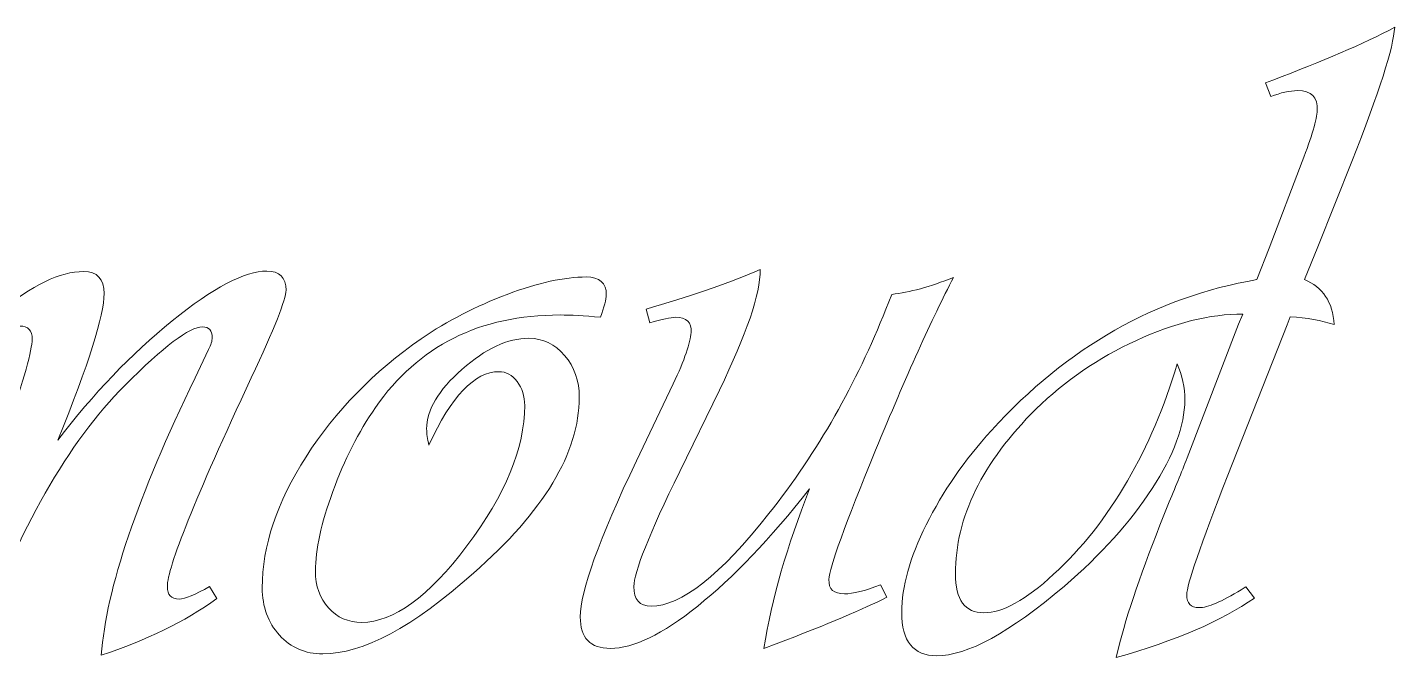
# Model space of a CAD drawing. Extents: x 752 to 1087, y 357 to 811.
# Drawn here: x 908.025 to 908.1463, y 360.2196 to 360.2755 of the extents above; entities that cross this region are included whole.
import ezdxf

# ---------------------------------------------------------------- set-up
doc = ezdxf.new("R2010")
doc.units = 0
doc.header["$MEASUREMENT"] = 0
doc.layers.get('0').update_dxf_attribs({"linetype": 'CONTINUOUS', "lineweight": 30})
doc.layers.add('Dim', color=142, linetype='CONTINUOUS', lineweight=0)
doc.layers.add('UG-Khartosha', color=11, linetype='CONTINUOUS', lineweight=20)

# ---------------------------------------------------------------- blocks, each defined once
blk = doc.blocks.new('fghty')
at = {"layer": 'UG-Khartosha'}
for points, knots in [([(-278.46735, -81.60847), (-278.46782, -81.61599), (-278.47312, -81.63265), (-278.48337, -81.65852), (-278.48337, -81.65852), (-278.48337, -81.65852), (-278.49601, -81.69021), (-278.49601, -81.69021), (-278.49601, -81.69021), (-278.49601, -81.69021), (-278.50097, -81.7025), (-278.50097, -81.7025), (-278.50097, -81.7025), (-278.49415, -81.70524), (-278.49042, -81.71083), (-278.4899, -81.71922), (-278.4899, -81.71922), (-278.49468, -81.71765), (-278.50009, -81.71672), (-278.50627, -81.71637), (-278.50627, -81.71637), (-278.50627, -81.71637), (-278.50743, -81.7194), (-278.50743, -81.7194), (-278.50743, -81.7194), (-278.50743, -81.7194), (-278.52946, -81.77538), (-278.52946, -81.77538), (-278.52946, -81.77538), (-278.53971, -81.80149), (-278.54484, -81.81628), (-278.54484, -81.81995), (-278.54484, -81.81995), (-278.54484, -81.82316), (-278.54332, -81.82473), (-278.54024, -81.82473), (-278.54024, -81.82473), (-278.53703, -81.82473), (-278.53179, -81.82252), (-278.52451, -81.81809), (-278.52451, -81.81809), (-278.52415, -81.81786), (-278.52363, -81.8175), (-278.52282, -81.81704), (-278.52282, -81.81704), (-278.52282, -81.81704), (-278.51955, -81.82117), (-278.51955, -81.82117), (-278.51955, -81.82117), (-278.53185, -81.82968), (-278.54903, -81.83708), (-278.57111, -81.84337), (-278.57111, -81.84337), (-278.57111, -81.84337), (-278.56977, -81.83772), (-278.56977, -81.83772), (-278.56977, -81.83772), (-278.5661, -81.82409), (-278.56016, -81.80702), (-278.55183, -81.78651), (-278.55183, -81.78651), (-278.54921, -81.78022), (-278.54682, -81.77439), (-278.54466, -81.76892), (-278.54466, -81.76892), (-278.54466, -81.76892), (-278.52555, -81.71911), (-278.52555, -81.71911), (-278.52555, -81.71911), (-278.52555, -81.71911), (-278.52387, -81.71532), (-278.52387, -81.71532), (-278.52387, -81.71532), (-278.53616, -81.71532), (-278.54938, -81.71858), (-278.5636, -81.72516), (-278.5636, -81.72516), (-278.57781, -81.73169), (-278.59028, -81.7402), (-278.60094, -81.75068), (-278.60094, -81.75068), (-278.62098, -81.77061), (-278.631, -81.79106), (-278.631, -81.81215), (-278.631, -81.81215), (-278.631, -81.82182), (-278.62745, -81.82665), (-278.6204, -81.82665), (-278.6204, -81.82665), (-278.61347, -81.82665), (-278.60479, -81.82188), (-278.59442, -81.81232), (-278.59442, -81.81232), (-278.58399, -81.80276), (-278.57478, -81.79111), (-278.56686, -81.77748), (-278.56686, -81.77748), (-278.55934, -81.76449), (-278.55317, -81.74998), (-278.54839, -81.7339), (-278.54839, -81.7339), (-278.54647, -81.73816), (-278.54554, -81.74264), (-278.54554, -81.74742), (-278.54554, -81.74742), (-278.54554, -81.75686), (-278.54962, -81.76787), (-278.55771, -81.78033), (-278.55771, -81.78033), (-278.56587, -81.79286), (-278.57676, -81.80498), (-278.5904, -81.81675), (-278.5904, -81.81675), (-278.61079, -81.83405), (-278.62663, -81.84267), (-278.63799, -81.84267), (-278.63799, -81.84267), (-278.64668, -81.84267), (-278.65099, -81.83726), (-278.65099, -81.82648), (-278.65099, -81.82648), (-278.65099, -81.81698), (-278.64796, -81.80615), (-278.64184, -81.79385), (-278.64184, -81.79385), (-278.63578, -81.78156), (-278.62768, -81.76985), (-278.61754, -81.75866), (-278.61754, -81.75866), (-278.58923, -81.72761), (-278.55625, -81.70891), (-278.51874, -81.7025), (-278.51874, -81.7025), (-278.51874, -81.7025), (-278.51413, -81.69073), (-278.51413, -81.69073), (-278.51413, -81.69073), (-278.51413, -81.69073), (-278.50184, -81.65852), (-278.50184, -81.65852), (-278.50184, -81.65852), (-278.49817, -81.64919), (-278.49631, -81.64279), (-278.49619, -81.6394), (-278.49619, -81.6394), (-278.49596, -81.63451), (-278.4984, -81.63206), (-278.50353, -81.63206), (-278.50353, -81.63206), (-278.5065, -81.63206), (-278.50977, -81.63282), (-278.51344, -81.63428), (-278.51344, -81.63428), (-278.51344, -81.63428), (-278.51548, -81.62915), (-278.51548, -81.62915), (-278.51548, -81.62915), (-278.51548, -81.62915), (-278.51274, -81.6281), (-278.51274, -81.6281), (-278.51274, -81.6281), (-278.49421, -81.62117), (-278.47906, -81.61465), (-278.46735, -81.60847)], [0, 0, 0, 0, 0.02439, 0.02439, 0.02439, 0.02439, 0.04878, 0.04878, 0.04878, 0.04878, 0.073171, 0.073171, 0.073171, 0.073171, 0.097561, 0.097561, 0.097561, 0.097561, 0.121951, 0.121951, 0.121951, 0.121951, 0.146341, 0.146341, 0.146341, 0.146341, 0.170732, 0.170732, 0.170732, 0.170732, 0.195122, 0.195122, 0.195122, 0.195122, 0.219512, 0.219512, 0.219512, 0.219512, 0.243902, 0.243902, 0.243902, 0.243902, 0.268293, 0.268293, 0.268293, 0.268293, 0.292683, 0.292683, 0.292683, 0.292683, 0.317073, 0.317073, 0.317073, 0.317073, 0.341463, 0.341463, 0.341463, 0.341463, 0.365854, 0.365854, 0.365854, 0.365854, 0.390244, 0.390244, 0.390244, 0.390244, 0.414634, 0.414634, 0.414634, 0.414634, 0.439024, 0.439024, 0.439024, 0.439024, 0.463415, 0.463415, 0.463415, 0.463415, 0.487805, 0.487805, 0.487805, 0.487805, 0.512195, 0.512195, 0.512195, 0.512195, 0.536585, 0.536585, 0.536585, 0.536585, 0.560976, 0.560976, 0.560976, 0.560976, 0.585366, 0.585366, 0.585366, 0.585366, 0.609756, 0.609756, 0.609756, 0.609756, 0.634146, 0.634146, 0.634146, 0.634146, 0.658537, 0.658537, 0.658537, 0.658537, 0.682927, 0.682927, 0.682927, 0.682927, 0.707317, 0.707317, 0.707317, 0.707317, 0.731707, 0.731707, 0.731707, 0.731707, 0.756098, 0.756098, 0.756098, 0.756098, 0.780488, 0.780488, 0.780488, 0.780488, 0.804878, 0.804878, 0.804878, 0.804878, 0.829268, 0.829268, 0.829268, 0.829268, 0.853659, 0.853659, 0.853659, 0.853659, 0.878049, 0.878049, 0.878049, 0.878049, 0.902439, 0.902439, 0.902439, 0.902439, 0.926829, 0.926829, 0.926829, 0.926829, 0.95122, 0.95122, 0.95122, 0.95122, 0.97561, 0.97561, 0.97561, 0.97561, 1, 1, 1, 1]), ([(-278.90884, -81.81686), (-278.90884, -81.81686), (-278.9061, -81.82135), (-278.9061, -81.82135), (-278.9061, -81.82135), (-278.91822, -81.82997), (-278.93255, -81.83702), (-278.94916, -81.8425), (-278.94916, -81.8425), (-278.94735, -81.81768), (-278.93564, -81.78319), (-278.91414, -81.73903), (-278.91414, -81.73903), (-278.91414, -81.73903), (-278.90919, -81.72848), (-278.90919, -81.72848), (-278.90919, -81.72848), (-278.90832, -81.72674), (-278.90785, -81.72534), (-278.90785, -81.72417), (-278.90785, -81.72417), (-278.90785, -81.72144), (-278.90907, -81.72009), (-278.91146, -81.72009), (-278.91146, -81.72009), (-278.9163, -81.72009), (-278.92597, -81.72738), (-278.94042, -81.74194), (-278.94042, -81.74194), (-278.9509, -81.75243), (-278.96081, -81.76577), (-278.97007, -81.78208), (-278.97007, -81.78208), (-278.97933, -81.79834), (-278.98685, -81.81529), (-278.99268, -81.83295), (-278.99268, -81.83295), (-278.99938, -81.83463), (-279.00742, -81.83784), (-279.01674, -81.8425), (-279.01674, -81.8425), (-279.01674, -81.8425), (-279.01487, -81.83772), (-279.01487, -81.83772), (-279.01487, -81.83772), (-279.01487, -81.83772), (-279.00462, -81.81261), (-279.00462, -81.81261), (-279.00462, -81.81261), (-278.9971, -81.79409), (-278.99029, -81.77579), (-278.98411, -81.75767), (-278.98411, -81.75767), (-278.978, -81.73961), (-278.97491, -81.7286), (-278.97491, -81.72476), (-278.97491, -81.72476), (-278.97491, -81.72144), (-278.97642, -81.7198), (-278.97951, -81.7198), (-278.97951, -81.7198), (-278.98341, -81.7198), (-278.98982, -81.72441), (-278.9988, -81.73355), (-278.9988, -81.73355), (-279.00782, -81.7427), (-279.01616, -81.75319), (-279.02391, -81.76501), (-279.02391, -81.76501), (-279.0373, -81.78576), (-279.04901, -81.80865), (-279.05892, -81.83382), (-279.05892, -81.83382), (-279.06037, -81.83422), (-279.06125, -81.83452), (-279.06148, -81.83463), (-279.06148, -81.83463), (-279.06148, -81.83463), (-279.07051, -81.8379), (-279.07051, -81.8379), (-279.07051, -81.8379), (-279.07412, -81.83912), (-279.07791, -81.84057), (-279.08176, -81.84215), (-279.08176, -81.84215), (-279.07902, -81.83638), (-279.07372, -81.82385), (-279.06573, -81.80463), (-279.06573, -81.80463), (-279.06573, -81.80463), (-279.05239, -81.77253), (-279.05239, -81.77253), (-279.05239, -81.77253), (-279.04243, -81.74818), (-279.03725, -81.73297), (-279.03689, -81.72691), (-279.03689, -81.72691), (-279.03666, -81.72284), (-279.03829, -81.7208), (-279.04185, -81.7208), (-279.04185, -81.7208), (-279.04412, -81.7208), (-279.0475, -81.72184), (-279.05204, -81.72388), (-279.05204, -81.72388), (-279.05204, -81.72388), (-279.05414, -81.71841), (-279.05414, -81.71841), (-279.05414, -81.71841), (-279.04423, -81.7145), (-279.03148, -81.70775), (-279.01586, -81.69807), (-279.01586, -81.69807), (-279.01586, -81.69807), (-279.01213, -81.69569), (-279.01213, -81.69569), (-279.01213, -81.69569), (-279.01178, -81.69831), (-279.01161, -81.70052), (-279.01161, -81.70233), (-279.01161, -81.70233), (-279.01161, -81.712), (-279.01755, -81.73128), (-279.02938, -81.76006), (-279.02938, -81.76006), (-278.99775, -81.71969), (-278.97322, -81.69947), (-278.9558, -81.69947), (-278.9558, -81.69947), (-278.95067, -81.69947), (-278.94811, -81.70221), (-278.94811, -81.70769), (-278.94811, -81.70769), (-278.94811, -81.71584), (-278.95388, -81.73408), (-278.96535, -81.76228), (-278.96535, -81.76228), (-278.95225, -81.74509), (-278.93809, -81.73029), (-278.92277, -81.71788), (-278.92277, -81.71788), (-278.90744, -81.70547), (-278.89573, -81.6993), (-278.88752, -81.6993), (-278.88752, -81.6993), (-278.88274, -81.6993), (-278.88035, -81.70168), (-278.88035, -81.70646), (-278.88035, -81.70646), (-278.88035, -81.70978), (-278.88466, -81.72062), (-278.89334, -81.73909), (-278.89334, -81.73909), (-278.91414, -81.78377), (-278.92457, -81.80976), (-278.92457, -81.81692), (-278.92457, -81.81692), (-278.92457, -81.82001), (-278.92311, -81.82153), (-278.92015, -81.82153), (-278.92015, -81.82153), (-278.91799, -81.82153), (-278.9142, -81.81995), (-278.90884, -81.81686)], [0, 0, 0, 0, 0.02439, 0.02439, 0.02439, 0.02439, 0.04878, 0.04878, 0.04878, 0.04878, 0.073171, 0.073171, 0.073171, 0.073171, 0.097561, 0.097561, 0.097561, 0.097561, 0.121951, 0.121951, 0.121951, 0.121951, 0.146341, 0.146341, 0.146341, 0.146341, 0.170732, 0.170732, 0.170732, 0.170732, 0.195122, 0.195122, 0.195122, 0.195122, 0.219512, 0.219512, 0.219512, 0.219512, 0.243902, 0.243902, 0.243902, 0.243902, 0.268293, 0.268293, 0.268293, 0.268293, 0.292683, 0.292683, 0.292683, 0.292683, 0.317073, 0.317073, 0.317073, 0.317073, 0.341463, 0.341463, 0.341463, 0.341463, 0.365854, 0.365854, 0.365854, 0.365854, 0.390244, 0.390244, 0.390244, 0.390244, 0.414634, 0.414634, 0.414634, 0.414634, 0.439024, 0.439024, 0.439024, 0.439024, 0.463415, 0.463415, 0.463415, 0.463415, 0.487805, 0.487805, 0.487805, 0.487805, 0.512195, 0.512195, 0.512195, 0.512195, 0.536585, 0.536585, 0.536585, 0.536585, 0.560976, 0.560976, 0.560976, 0.560976, 0.585366, 0.585366, 0.585366, 0.585366, 0.609756, 0.609756, 0.609756, 0.609756, 0.634146, 0.634146, 0.634146, 0.634146, 0.658537, 0.658537, 0.658537, 0.658537, 0.682927, 0.682927, 0.682927, 0.682927, 0.707317, 0.707317, 0.707317, 0.707317, 0.731707, 0.731707, 0.731707, 0.731707, 0.756098, 0.756098, 0.756098, 0.756098, 0.780488, 0.780488, 0.780488, 0.780488, 0.804878, 0.804878, 0.804878, 0.804878, 0.829268, 0.829268, 0.829268, 0.829268, 0.853659, 0.853659, 0.853659, 0.853659, 0.878049, 0.878049, 0.878049, 0.878049, 0.902439, 0.902439, 0.902439, 0.902439, 0.926829, 0.926829, 0.926829, 0.926829, 0.95122, 0.95122, 0.95122, 0.95122, 0.97561, 0.97561, 0.97561, 0.97561, 1, 1, 1, 1]), ([(-278.6317, -81.70168), (-278.63962, -81.71689), (-278.64935, -81.73839), (-278.66071, -81.766), (-278.66071, -81.766), (-278.67207, -81.79368), (-278.6779, -81.80976), (-278.67814, -81.8143), (-278.67814, -81.8143), (-278.67825, -81.81786), (-278.67633, -81.8196), (-278.67231, -81.8196), (-278.67231, -81.8196), (-278.66922, -81.8196), (-278.66473, -81.81849), (-278.65885, -81.81622), (-278.65885, -81.81622), (-278.65885, -81.81622), (-278.65658, -81.82083), (-278.65658, -81.82083), (-278.65658, -81.82083), (-278.66491, -81.82514), (-278.6786, -81.83096), (-278.69771, -81.83825), (-278.69771, -81.83825), (-278.69771, -81.83825), (-278.70237, -81.83993), (-278.70237, -81.83993), (-278.70237, -81.83993), (-278.6994, -81.82141), (-278.69369, -81.8016), (-278.6853, -81.78051), (-278.6853, -81.78051), (-278.69998, -81.79909), (-278.71385, -81.8136), (-278.72701, -81.82415), (-278.72701, -81.82415), (-278.74012, -81.83469), (-278.75096, -81.83993), (-278.75952, -81.83993), (-278.75952, -81.83993), (-278.76704, -81.83993), (-278.77076, -81.83603), (-278.77076, -81.82817), (-278.77076, -81.82817), (-278.77076, -81.81873), (-278.76377, -81.79933), (-278.74979, -81.76997), (-278.74979, -81.76997), (-278.74979, -81.76997), (-278.7361, -81.7413), (-278.7361, -81.7413), (-278.7361, -81.7413), (-278.73191, -81.73239), (-278.72969, -81.72604), (-278.72946, -81.72219), (-278.72946, -81.72219), (-278.72923, -81.71841), (-278.73115, -81.71654), (-278.73529, -81.71654), (-278.73529, -81.71654), (-278.73709, -81.71654), (-278.7403, -81.71724), (-278.74484, -81.71858), (-278.74484, -81.71858), (-278.74484, -81.71858), (-278.74624, -81.71346), (-278.74624, -81.71346), (-278.74624, -81.71346), (-278.74624, -81.71346), (-278.7435, -81.71258), (-278.7435, -81.71258), (-278.7435, -81.71258), (-278.72754, -81.70792), (-278.71431, -81.70332), (-278.70371, -81.69877), (-278.70371, -81.69877), (-278.70371, -81.70786), (-278.70878, -81.72284), (-278.71892, -81.74363), (-278.71892, -81.74363), (-278.71892, -81.74363), (-278.73371, -81.77404), (-278.73371, -81.77404), (-278.73371, -81.77404), (-278.74507, -81.79735), (-278.75078, -81.81162), (-278.75078, -81.81686), (-278.75078, -81.81686), (-278.75078, -81.82176), (-278.74863, -81.8242), (-278.74432, -81.8242), (-278.74432, -81.8242), (-278.73325, -81.8242), (-278.71862, -81.81267), (-278.70045, -81.78966), (-278.70045, -81.78966), (-278.68227, -81.76659), (-278.66776, -81.74119), (-278.65693, -81.71346), (-278.65693, -81.71346), (-278.65693, -81.71346), (-278.65471, -81.70798), (-278.65471, -81.70798), (-278.65471, -81.70798), (-278.64813, -81.70728), (-278.64044, -81.70518), (-278.6317, -81.70168)], [0, 0, 0, 0, 0.037037, 0.037037, 0.037037, 0.037037, 0.074074, 0.074074, 0.074074, 0.074074, 0.111111, 0.111111, 0.111111, 0.111111, 0.148148, 0.148148, 0.148148, 0.148148, 0.185185, 0.185185, 0.185185, 0.185185, 0.222222, 0.222222, 0.222222, 0.222222, 0.259259, 0.259259, 0.259259, 0.259259, 0.296296, 0.296296, 0.296296, 0.296296, 0.333333, 0.333333, 0.333333, 0.333333, 0.37037, 0.37037, 0.37037, 0.37037, 0.407407, 0.407407, 0.407407, 0.407407, 0.444444, 0.444444, 0.444444, 0.444444, 0.481481, 0.481481, 0.481481, 0.481481, 0.518519, 0.518519, 0.518519, 0.518519, 0.555556, 0.555556, 0.555556, 0.555556, 0.592593, 0.592593, 0.592593, 0.592593, 0.62963, 0.62963, 0.62963, 0.62963, 0.666667, 0.666667, 0.666667, 0.666667, 0.703704, 0.703704, 0.703704, 0.703704, 0.740741, 0.740741, 0.740741, 0.740741, 0.777778, 0.777778, 0.777778, 0.777778, 0.814815, 0.814815, 0.814815, 0.814815, 0.851852, 0.851852, 0.851852, 0.851852, 0.888889, 0.888889, 0.888889, 0.888889, 0.925926, 0.925926, 0.925926, 0.925926, 0.962963, 0.962963, 0.962963, 0.962963, 1, 1, 1, 1]), ([(-278.76325, -81.71654), (-278.76931, -81.71596), (-278.77432, -81.71567), (-278.77828, -81.71567), (-278.77828, -81.71567), (-278.80817, -81.71567), (-278.83112, -81.72715), (-278.84703, -81.75016), (-278.84703, -81.75016), (-278.85332, -81.75925), (-278.85862, -81.76967), (-278.86293, -81.78144), (-278.86293, -81.78144), (-278.86724, -81.79327), (-278.8694, -81.80312), (-278.8694, -81.8111), (-278.8694, -81.8111), (-278.8694, -81.81669), (-278.86777, -81.82123), (-278.86456, -81.82484), (-278.86456, -81.82484), (-278.8613, -81.8284), (-278.85716, -81.83021), (-278.85216, -81.83021), (-278.85216, -81.83021), (-278.84033, -81.83021), (-278.82728, -81.82071), (-278.81295, -81.80172), (-278.81295, -81.80172), (-278.79861, -81.78267), (-278.79145, -81.76525), (-278.79145, -81.74946), (-278.79145, -81.74946), (-278.79145, -81.74591), (-278.79238, -81.74293), (-278.79424, -81.74048), (-278.79424, -81.74048), (-278.79617, -81.73804), (-278.79838, -81.73681), (-278.801, -81.73681), (-278.801, -81.73681), (-278.81009, -81.73681), (-278.81877, -81.74591), (-278.8271, -81.76414), (-278.8271, -81.76414), (-278.82769, -81.76187), (-278.82797, -81.75989), (-278.82797, -81.75814), (-278.82797, -81.75814), (-278.82797, -81.75109), (-278.82361, -81.74369), (-278.81481, -81.73594), (-278.81481, -81.73594), (-278.80607, -81.72819), (-278.79774, -81.72435), (-278.78988, -81.72435), (-278.78988, -81.72435), (-278.78469, -81.72435), (-278.7802, -81.72651), (-278.77659, -81.73076), (-278.77659, -81.73076), (-278.77292, -81.73501), (-278.77112, -81.74025), (-278.77112, -81.74637), (-278.77112, -81.74637), (-278.77112, -81.76699), (-278.78428, -81.78884), (-278.81056, -81.81191), (-278.81056, -81.81191), (-278.83304, -81.83195), (-278.8518, -81.84197), (-278.86666, -81.84197), (-278.86666, -81.84197), (-278.87319, -81.84197), (-278.87855, -81.83965), (-278.8828, -81.83498), (-278.8828, -81.83498), (-278.88705, -81.83032), (-278.88921, -81.82444), (-278.88921, -81.81739), (-278.88921, -81.81739), (-278.88921, -81.80183), (-278.88379, -81.78552), (-278.87289, -81.76851), (-278.87289, -81.76851), (-278.86206, -81.7515), (-278.84773, -81.73681), (-278.82996, -81.72452), (-278.82996, -81.72452), (-278.82023, -81.71782), (-278.80951, -81.71235), (-278.79797, -81.70798), (-278.79797, -81.70798), (-278.78644, -81.70367), (-278.77665, -81.70151), (-278.76855, -81.70151), (-278.76855, -81.70151), (-278.76354, -81.70151), (-278.76104, -81.70372), (-278.76104, -81.70815), (-278.76104, -81.70815), (-278.76104, -81.70984), (-278.76179, -81.71264), (-278.76325, -81.71654)], [0, 0, 0, 0, 0.038462, 0.038462, 0.038462, 0.038462, 0.076923, 0.076923, 0.076923, 0.076923, 0.115385, 0.115385, 0.115385, 0.115385, 0.153846, 0.153846, 0.153846, 0.153846, 0.192308, 0.192308, 0.192308, 0.192308, 0.230769, 0.230769, 0.230769, 0.230769, 0.269231, 0.269231, 0.269231, 0.269231, 0.307692, 0.307692, 0.307692, 0.307692, 0.346154, 0.346154, 0.346154, 0.346154, 0.384615, 0.384615, 0.384615, 0.384615, 0.423077, 0.423077, 0.423077, 0.423077, 0.461538, 0.461538, 0.461538, 0.461538, 0.5, 0.5, 0.5, 0.5, 0.538462, 0.538462, 0.538462, 0.538462, 0.576923, 0.576923, 0.576923, 0.576923, 0.615385, 0.615385, 0.615385, 0.615385, 0.653846, 0.653846, 0.653846, 0.653846, 0.692308, 0.692308, 0.692308, 0.692308, 0.730769, 0.730769, 0.730769, 0.730769, 0.769231, 0.769231, 0.769231, 0.769231, 0.807692, 0.807692, 0.807692, 0.807692, 0.846154, 0.846154, 0.846154, 0.846154, 0.884615, 0.884615, 0.884615, 0.884615, 0.923077, 0.923077, 0.923077, 0.923077, 0.961538, 0.961538, 0.961538, 0.961538, 1, 1, 1, 1])]:
    blk.add_open_spline(points, degree=3, knots=knots, dxfattribs=at)
blk = doc.blocks.new('UG-DAMANHOUR-LABS-BORD')
at = {"layer": 'Dim', "linetype": 'Continuous', "xscale": 0.952857142857144, "yscale": 0.952857142857144, "zscale": 0.952857142857144}
blk.add_blockref('fghty', (255.64226, 89.70168), dxfattribs=at)

msp = doc.modelspace()

# ---------------------------------------------------------------- block references
at = {"xscale": 0.25, "yscale": 0.25, "zscale": 0.25}
msp.add_blockref('UG-DAMANHOUR-LABS-BORD', (910.57068, 357.2904), dxfattribs=at)

doc.saveas('drawing.dxf')
